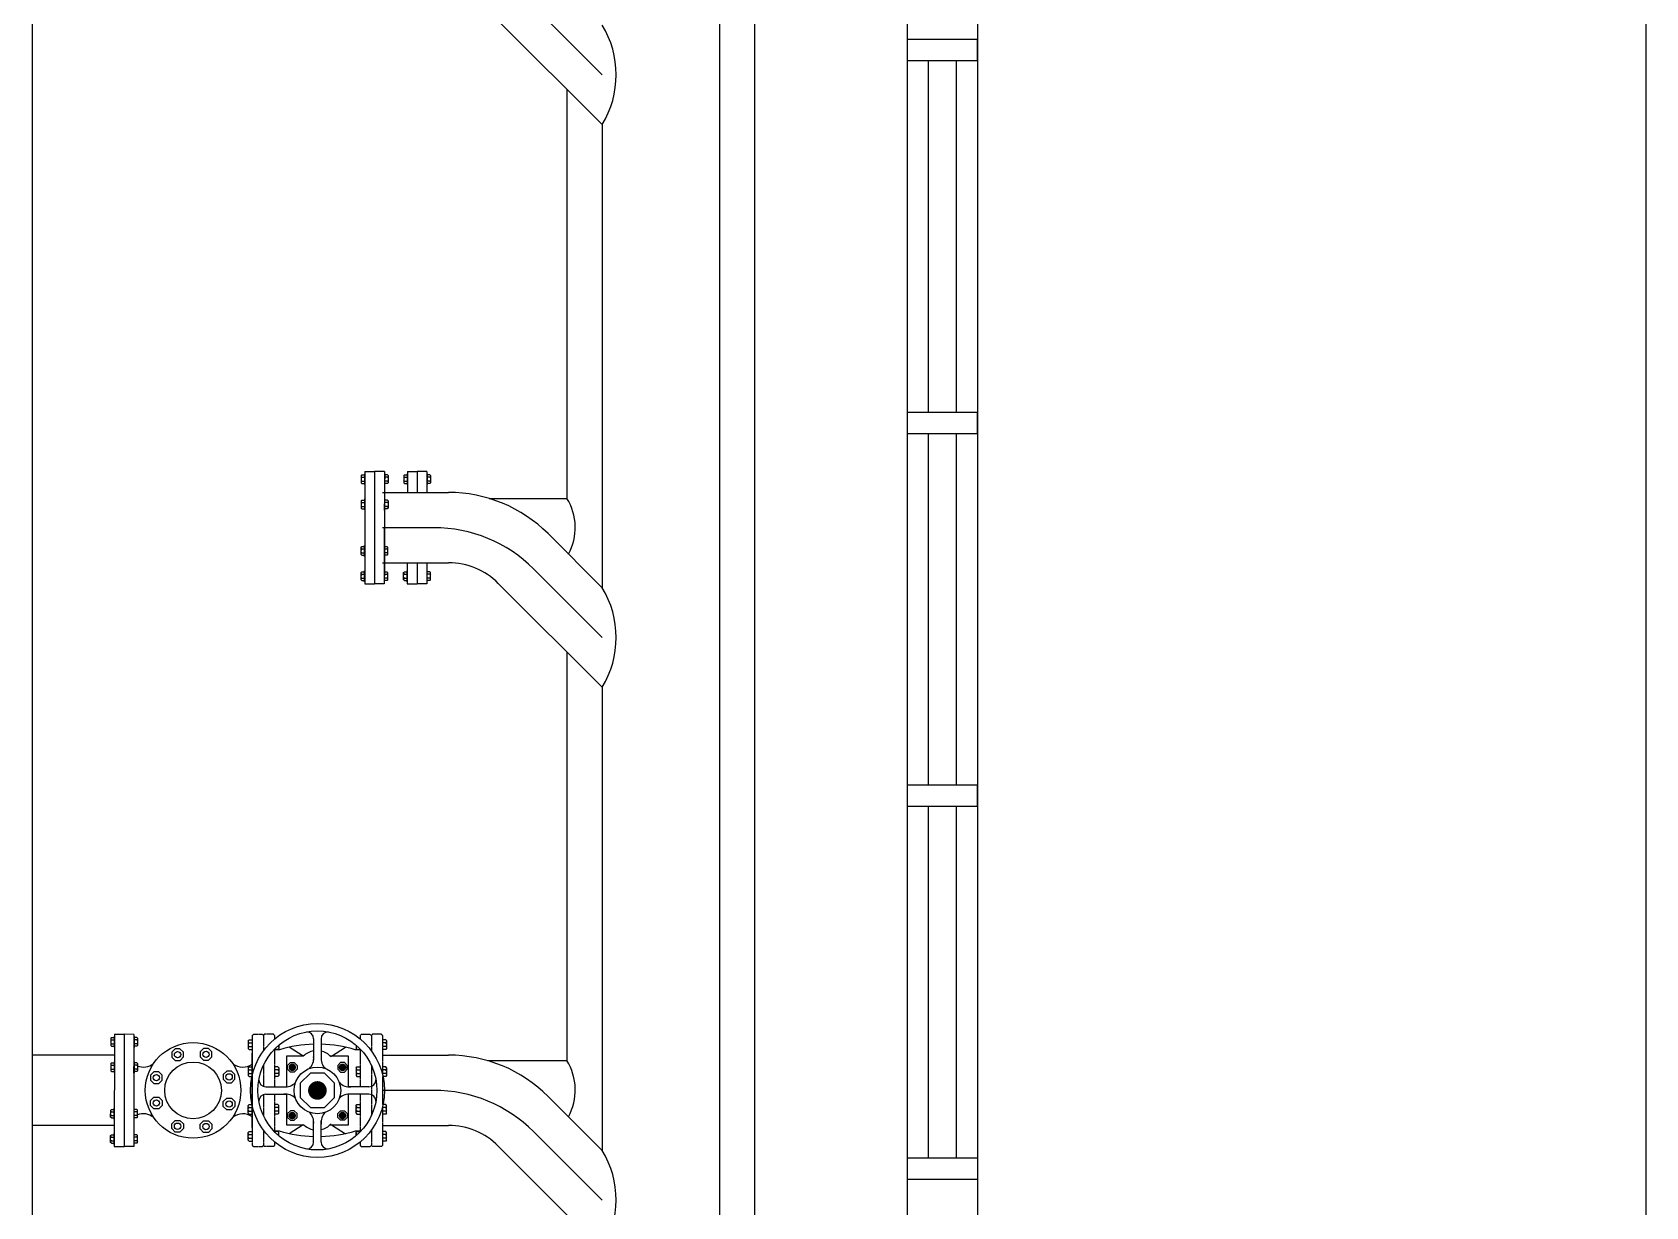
# Model space of a CAD drawing. Header units: inches. Extents: x 68782 to 87500, y -27905 to -16049.
# Drawn here: x 81435 to 84875, y -23829 to -21324 of the extents above; entities that cross this region are included whole.
import ezdxf

# ---------------------------------------------------------------- set-up
doc = ezdxf.new("R2010")
doc.units = ezdxf.units.IN
doc.header["$MEASUREMENT"] = 0
doc.linetypes.add('CENTER', pattern=[2, 1.25, -0.25, 0.25, -0.25])
doc.layers.add('M-X-BKGD', color=8, linetype='Continuous')

msp = doc.modelspace()

# ---------------------------------------------------------------- linework, layer by layer
at = {"layer": 'M-X-BKGD'}
for p, q in [((82975, -18257.8), (82975, -25279.9)), ((84875, -18454.9), (84875, -27904.9)), ((82900, -18500.6), (82900, -25264.9)), ((81435, -18586.9), (81435, -25904.9)), ((83300, -21174.9), (83300, -23934.9)), ((83450, -21174.9), (83450, -23934.9)), ((82503.8, -21268.8), (82650, -21415)), ((82428.6, -21299.7), (82650, -21521.1)), ((83450, -21339.9), (83300, -21339.9)), ((83300, -21339.9), (83300, -21384.9)), ((83450, -21384.9), (83450, -21339.9)), ((83300, -21384.9), (83450, -21384.9)), ((83345, -21384.9), (83345, -22134.9)), ((83405, -21384.9), (83405, -22134.9)), ((82575, -21446.1), (82575, -22318.4)), ((82575, -21446.1), (82575, -22318.4)), ((82650, -21521.1), (82650, -22508.9)), ((82650, -21521.1), (82650, -22508.9)), ((83450, -22134.9), (83300, -22134.9)), ((83300, -22134.9), (83300, -22179.9)), ((83450, -22179.9), (83450, -22134.9)), ((83300, -22179.9), (83450, -22179.9)), ((83345, -22179.9), (83345, -22929.9)), ((83405, -22179.9), (83405, -22929.9)), ((82185.7, -22278), (82185.7, -22483.9)), ((82276.4, -22277.9), (82276.4, -22305.7)), ((82181.7, -22305.7), (82322.5, -22305.7)), ((82408.9, -22318.4), (82575, -22318.4)), ((82185.7, -22343.9), (82185.7, -22330.2)), ((82291.5, -22380.9), (82181.7, -22381)), ((82185.7, -22381), (82181.7, -22381)), ((82534.6, -22393.6), (82650, -22508.9)), ((82185.7, -22418), (82185.7, -22431.7)), ((82181.6, -22455.7), (82322.5, -22455.7)), ((82276.4, -22455.7), (82276.4, -22483.9)), ((82503.8, -22468.8), (82650, -22615)), ((82428.6, -22499.7), (82650, -22721.1)), ((82575, -22646.1), (82575, -23517.4)), ((82575, -22646.1), (82575, -23517.4)), ((82650, -22721.1), (82650, -23708.9)), ((82650, -22721.1), (82650, -23708.9)), ((83450, -22929.9), (83300, -22929.9)), ((83300, -22929.9), (83300, -22974.9)), ((83450, -22974.9), (83450, -22929.9)), ((83300, -22974.9), (83450, -22974.9)), ((83345, -22974.9), (83345, -23724.9)), ((83405, -22974.9), (83405, -23724.9)), ((81651.6, -23478), (81651.6, -23683.9)), ((81904, -23478), (81904, -23683.9)), ((81435, -23505.1), (81610, -23505.1)), ((81904, -23660.3), (81904, -23501.6)), ((82181.7, -23505.7), (82322.5, -23505.7)), ((82405.4, -23517.4), (82575, -23517.4)), ((82575, -23505.7), (82575, -23517.4)), ((82650, -23505.7), (82650, -23655.7)), ((81651.6, -23543.9), (81651.6, -23530.2)), ((82181.7, -23551.1), (82181.7, -23610.8)), ((82291.5, -23580.9), (82181.7, -23581)), ((82185.7, -23581), (82181.7, -23581)), ((82534.6, -23593.6), (82650, -23708.9)), ((81651.6, -23618), (81651.6, -23631.7)), ((81435, -23655.1), (81609.9, -23655.1)), ((82181.6, -23655.7), (82322.5, -23655.7)), ((82428.6, -23699.7), (82650, -23921.1)), ((82503.8, -23668.8), (82650, -23815)), ((83300, -23724.9), (83450, -23724.9)), ((83300, -23724.9), (83300, -23769.9)), ((83450, -23724.9), (83450, -23769.9)), ((83300, -23769.9), (83450, -23769.9))]:
    msp.add_line(p, q, dxfattribs=at)
at = {"layer": 'M-X-BKGD', "linetype": 'Continuous'}
for p, q in [((82137.8, -22268.2), (82136.3, -22269.7)), ((82136.3, -22269.7), (82136.3, -22285)), ((82137.8, -22273.2), (82136.3, -22271.7)), ((82137.8, -22273.2), (82136.3, -22274.7)), ((82137.8, -22281.5), (82136.3, -22280)), ((82137.8, -22281.5), (82136.3, -22283)), ((82136.3, -22285), (82137.8, -22286.5)), ((82137.8, -22268.2), (82143.5, -22268.2)), ((82137.8, -22273.2), (82143.5, -22273.2)), ((82137.8, -22281.5), (82143.5, -22281.5)), ((82137.8, -22286.5), (82143.5, -22286.5)), ((82143.5, -22265.7), (82144.1, -22265.7)), ((82143.5, -22265.7), (82143.5, -22289)), ((82143.5, -22289), (82144.1, -22289)), ((82144.1, -22261.2), (82143.9, -22500.6)), ((82144.1, -22261.2), (82164.9, -22261.2)), ((82164.9, -22261.2), (82164.7, -22500.6)), ((82164.9, -22261.2), (82164.7, -22500.6)), ((82185.8, -22261.3), (82164.9, -22261.2)), ((82185.8, -22261.3), (82185.5, -22500.7)), ((82186.3, -22289.1), (82185.7, -22289.1)), ((82186.4, -22265.7), (82185.8, -22265.7)), ((82186.4, -22265.7), (82186.3, -22289.1)), ((82192, -22281.6), (82186.3, -22281.6)), ((82192, -22286.6), (82186.3, -22286.6)), ((82192, -22268.3), (82186.4, -22268.2)), ((82192, -22273.3), (82186.4, -22273.3)), ((82192, -22268.3), (82193.5, -22269.8)), ((82192, -22273.3), (82193.5, -22271.7)), ((82192, -22273.3), (82193.5, -22274.8)), ((82192, -22281.6), (82193.5, -22280)), ((82192, -22281.6), (82193.5, -22283.1)), ((82193.5, -22285), (82192, -22286.6)), ((82193.5, -22269.8), (82193.5, -22285)), ((82228.6, -22268.2), (82227, -22269.7)), ((82227, -22269.7), (82227, -22285)), ((82228.6, -22273.2), (82227, -22271.7)), ((82228.6, -22273.2), (82227, -22274.7)), ((82228.5, -22281.5), (82227, -22279.9)), ((82228.5, -22281.5), (82227, -22283)), ((82227, -22285), (82228.5, -22286.5)), ((82228.5, -22281.5), (82234.2, -22281.5)), ((82228.5, -22286.5), (82234.2, -22286.5)), ((82228.6, -22268.2), (82234.2, -22268.2)), ((82228.6, -22273.2), (82234.2, -22273.2)), ((82234.2, -22265.7), (82234.8, -22265.7)), ((82234.2, -22265.7), (82234.2, -22289)), ((82234.2, -22289), (82234.8, -22289)), ((82234.8, -22261.2), (82234.8, -22305.7)), ((82234.8, -22261.2), (82255.7, -22261.2)), ((82255.7, -22261.2), (82255.6, -22305.7)), ((82255.7, -22261.2), (82255.6, -22305.7)), ((82276.5, -22261.2), (82255.7, -22261.2)), ((82276.5, -22261.2), (82276.4, -22305.7)), ((82277.1, -22265.7), (82276.5, -22265.7)), ((82277.1, -22289), (82276.5, -22289)), ((82277.1, -22265.7), (82277.1, -22289)), ((82282.7, -22268.2), (82277.1, -22268.2)), ((82282.7, -22273.2), (82277.1, -22273.2)), ((82282.7, -22281.5), (82277.1, -22281.5)), ((82282.7, -22286.5), (82277.1, -22286.5)), ((82282.7, -22268.2), (82284.3, -22269.7)), ((82282.7, -22273.2), (82284.3, -22271.7)), ((82282.7, -22273.2), (82284.3, -22274.8)), ((82282.7, -22281.5), (82284.2, -22280)), ((82282.7, -22281.5), (82284.2, -22283)), ((82284.2, -22285), (82282.7, -22286.5)), ((82284.3, -22269.7), (82284.2, -22285)), ((82136.3, -22323.7), (82136.2, -22339)), ((82137.8, -22322.2), (82136.3, -22323.7)), ((82137.8, -22322.2), (82143.4, -22322.2)), ((82143.4, -22319.7), (82143.4, -22343)), ((82143.4, -22319.7), (82144, -22319.7)), ((82186.3, -22319.7), (82185.7, -22319.7)), ((82186.3, -22319.7), (82186.3, -22343.1)), ((82192, -22322.3), (82186.3, -22322.3)), ((82192, -22322.3), (82193.5, -22323.8)), ((82193.5, -22323.8), (82193.5, -22339)), ((82137.8, -22335.5), (82136.2, -22337)), ((82136.2, -22339), (82137.8, -22340.5)), ((82137.8, -22327.2), (82136.3, -22325.7)), ((82137.8, -22327.2), (82136.3, -22328.7)), ((82137.8, -22335.5), (82136.3, -22334)), ((82137.8, -22327.2), (82143.4, -22327.2)), ((82137.8, -22335.5), (82143.4, -22335.5)), ((82137.8, -22340.5), (82143.4, -22340.5)), ((82143.4, -22343), (82144, -22343)), ((82186.3, -22343.1), (82185.7, -22343.1)), ((82192, -22327.3), (82186.3, -22327.3)), ((82191.9, -22335.6), (82186.3, -22335.6)), ((82191.9, -22340.6), (82186.3, -22340.6)), ((82191.9, -22335.6), (82193.5, -22334)), ((82191.9, -22335.6), (82193.5, -22337.1)), ((82193.5, -22339), (82191.9, -22340.6)), ((82192, -22327.3), (82193.5, -22325.7)), ((82192, -22327.3), (82193.5, -22328.8)), ((82136.2, -22422.8), (82137.7, -22421.3)), ((82136.2, -22438.1), (82136.2, -22422.8)), ((82137.7, -22426.3), (82136.2, -22424.8)), ((82137.7, -22426.3), (82136.2, -22427.8)), ((82137.7, -22421.3), (82143.4, -22421.3)), ((82137.7, -22426.3), (82143.4, -22426.3)), ((82143.3, -22442.1), (82143.4, -22418.8)), ((82143.4, -22418.8), (82144, -22418.8)), ((82186.2, -22418.8), (82185.6, -22418.8)), ((82186.2, -22442.2), (82186.2, -22418.8)), ((82191.9, -22421.4), (82186.2, -22421.4)), ((82191.9, -22426.4), (82186.2, -22426.4)), ((82193.4, -22422.9), (82191.9, -22421.4)), ((82191.9, -22426.4), (82193.4, -22424.8)), ((82191.9, -22426.4), (82193.4, -22427.9)), ((82193.4, -22438.1), (82193.4, -22422.9)), ((82137.7, -22434.6), (82136.2, -22433.1)), ((82137.7, -22434.6), (82136.2, -22436.1)), ((82137.7, -22439.6), (82136.2, -22438.1)), ((82137.7, -22434.6), (82143.3, -22434.6)), ((82137.7, -22439.6), (82143.3, -22439.6)), ((82143.3, -22442.1), (82143.9, -22442.1)), ((82186.2, -22442.2), (82185.6, -22442.2)), ((82191.9, -22434.7), (82186.2, -22434.7)), ((82191.9, -22439.7), (82186.2, -22439.7)), ((82191.9, -22434.7), (82193.4, -22433.1)), ((82191.9, -22434.7), (82193.4, -22436.2)), ((82191.9, -22439.7), (82193.4, -22438.1)), ((82234.6, -22455.7), (82234.6, -22500.6)), ((82255.5, -22455.7), (82255.4, -22500.6)), ((82255.5, -22455.7), (82255.4, -22500.6)), ((82276.3, -22455.7), (82276.3, -22500.6)), ((82136.1, -22476.8), (82137.7, -22475.3)), ((82136.1, -22492.1), (82136.1, -22476.8)), ((82137.6, -22480.3), (82136.1, -22478.8)), ((82137.6, -22480.3), (82136.1, -22481.8)), ((82137.6, -22488.6), (82136.1, -22487.1)), ((82137.6, -22488.6), (82136.1, -22490.1)), ((82137.6, -22493.6), (82136.1, -22492.1)), ((82137.6, -22480.3), (82143.3, -22480.3)), ((82137.6, -22488.6), (82143.3, -22488.6)), ((82137.6, -22493.6), (82143.3, -22493.6)), ((82137.7, -22475.3), (82143.3, -22475.3)), ((82143.3, -22472.8), (82143.9, -22472.8)), ((82143.3, -22496.1), (82143.3, -22472.8)), ((82143.3, -22496.1), (82143.9, -22496.1)), ((82186.2, -22472.8), (82185.6, -22472.8)), ((82186.1, -22496.2), (82185.6, -22496.2)), ((82186.1, -22496.2), (82186.2, -22472.8)), ((82191.8, -22475.4), (82186.2, -22475.4)), ((82191.8, -22480.4), (82186.2, -22480.4)), ((82191.8, -22488.7), (82186.2, -22488.7)), ((82191.8, -22493.7), (82186.2, -22493.7)), ((82193.3, -22476.9), (82191.8, -22475.4)), ((82191.8, -22480.4), (82193.3, -22478.8)), ((82191.8, -22480.4), (82193.3, -22481.9)), ((82191.8, -22488.7), (82193.3, -22487.1)), ((82191.8, -22488.7), (82193.3, -22490.2)), ((82191.8, -22493.7), (82193.3, -22492.1)), ((82193.3, -22492.1), (82193.3, -22476.9)), ((82226.8, -22476.8), (82228.4, -22475.3)), ((82226.8, -22492.1), (82226.8, -22476.8)), ((82228.4, -22480.3), (82226.8, -22478.8)), ((82228.4, -22480.3), (82226.8, -22481.8)), ((82228.4, -22488.6), (82226.8, -22487)), ((82228.4, -22488.6), (82226.8, -22490.1)), ((82228.4, -22493.6), (82226.8, -22492.1)), ((82228.4, -22475.3), (82234, -22475.3)), ((82228.4, -22480.3), (82234, -22480.3)), ((82228.4, -22488.6), (82234, -22488.6)), ((82228.4, -22493.6), (82234, -22493.6)), ((82234, -22472.8), (82234.6, -22472.8)), ((82234, -22496.1), (82234, -22472.8)), ((82234, -22496.1), (82234.6, -22496.1)), ((82276.9, -22472.8), (82276.3, -22472.8)), ((82276.9, -22496.1), (82276.3, -22496.1)), ((82276.9, -22496.1), (82276.9, -22472.8)), ((82282.5, -22475.3), (82276.9, -22475.3)), ((82282.5, -22480.3), (82276.9, -22480.3)), ((82282.5, -22488.6), (82276.9, -22488.6)), ((82282.5, -22493.6), (82276.9, -22493.6)), ((82284.1, -22476.8), (82282.5, -22475.3)), ((82282.5, -22480.3), (82284.1, -22478.8)), ((82282.5, -22480.3), (82284.1, -22481.9)), ((82282.5, -22488.6), (82284.1, -22487.1)), ((82282.5, -22488.6), (82284.1, -22490.2)), ((82282.5, -22493.6), (82284.1, -22492.1)), ((82284.1, -22492.1), (82284.1, -22476.8)), ((82143.9, -22500.6), (82164.7, -22500.6)), ((82185.5, -22500.7), (82164.7, -22500.6)), ((82234.6, -22500.6), (82255.4, -22500.6)), ((82276.3, -22500.6), (82255.4, -22500.6)), ((81603.8, -23468.2), (81602.3, -23469.7)), ((81602.3, -23469.7), (81602.3, -23485)), ((81603.8, -23473.2), (81602.3, -23471.7)), ((81603.8, -23473.2), (81602.3, -23474.7)), ((81603.8, -23481.5), (81602.3, -23480)), ((81603.8, -23481.5), (81602.3, -23483)), ((81602.3, -23485), (81603.8, -23486.5)), ((81603.8, -23468.2), (81609.5, -23468.2)), ((81603.8, -23473.2), (81609.5, -23473.2)), ((81603.8, -23481.5), (81609.5, -23481.5)), ((81603.8, -23486.5), (81609.5, -23486.5)), ((81609.5, -23465.7), (81610.1, -23465.7)), ((81609.5, -23465.7), (81609.5, -23489)), ((81609.5, -23489), (81610.1, -23489)), ((81610.1, -23461.2), (81609.9, -23700.6)), ((81610.1, -23461.2), (81630.9, -23461.2)), ((81630.9, -23461.2), (81630.7, -23700.6)), ((81630.9, -23461.2), (81630.7, -23700.6)), ((81651.7, -23461.3), (81630.9, -23461.2)), ((81651.7, -23461.3), (81651.5, -23700.7)), ((81652.3, -23465.7), (81651.7, -23465.7)), ((81652.3, -23489.1), (81651.7, -23489.1)), ((81652.3, -23465.7), (81652.3, -23489.1)), ((81658, -23468.3), (81652.3, -23468.3)), ((81658, -23473.3), (81652.3, -23473.3)), ((81658, -23481.6), (81652.3, -23481.6)), ((81658, -23486.6), (81652.3, -23486.6)), ((81658, -23468.3), (81659.5, -23469.8)), ((81658, -23473.3), (81659.5, -23471.7)), ((81658, -23473.3), (81659.5, -23474.8)), ((81658, -23481.6), (81659.5, -23480)), ((81658, -23481.6), (81659.5, -23483.1)), ((81659.5, -23485), (81658, -23486.6)), ((81659.5, -23469.8), (81659.5, -23485)), ((81895.3, -23474.7), (81897.2, -23472.8)), ((81895.3, -23477.5), (81897.2, -23479.4)), ((81895.3, -23481.3), (81897.2, -23479.4)), ((81895.3, -23485), (81897.2, -23486.9)), ((81895.3, -23488.8), (81897.2, -23486.9)), ((81895.3, -23491.6), (81897.2, -23493.5)), ((81897.2, -23472.8), (81904, -23472.8)), ((81897.2, -23479.4), (81904, -23479.4)), ((81897.2, -23486.9), (81904, -23486.9)), ((81897.2, -23493.5), (81904, -23493.5)), ((81898.2, -23493.5), (81904, -23493.5)), ((81958.5, -23493.5), (81951.6, -23493.5)), ((81957.5, -23493.5), (81951.6, -23493.5)), ((81958.5, -23486.9), (81957.6, -23486.9)), ((81960.4, -23485), (81958.5, -23486.9)), ((81960.4, -23488.8), (81958.5, -23486.9)), ((81960.4, -23491.6), (81958.5, -23493.5)), ((82012.8, -23507.9), (81982.9, -23488.5)), ((82034.9, -23470.9), (82034.9, -23516.2)), ((82050.8, -23470.9), (82050.8, -23516.2)), ((82072.9, -23507.9), (82102.9, -23488.5)), ((82125.4, -23485), (82127.3, -23486.9)), ((82125.4, -23488.8), (82127.3, -23486.9)), ((82125.4, -23491.6), (82127.3, -23493.5)), ((82127.3, -23486.9), (82128.1, -23486.9)), ((82127.3, -23493.5), (82134.1, -23493.5)), ((82128.2, -23493.5), (82134.1, -23493.5)), ((82188.5, -23472.8), (82181.7, -23472.8)), ((82188.5, -23479.4), (82181.7, -23479.4)), ((82188.5, -23486.9), (82181.7, -23486.9)), ((82187.6, -23493.5), (82181.7, -23493.5)), ((82188.5, -23493.5), (82181.7, -23493.5)), ((82190.4, -23474.7), (82188.5, -23472.8)), ((82190.4, -23477.5), (82188.5, -23479.4)), ((82190.4, -23481.3), (82188.5, -23479.4)), ((82190.4, -23485), (82188.5, -23486.9)), ((82190.4, -23488.8), (82188.5, -23486.9)), ((82190.4, -23491.6), (82188.5, -23493.5)), ((81603.8, -23522.2), (81602.2, -23523.7)), ((81602.2, -23523.7), (81602.2, -23539)), ((81603.8, -23527.2), (81602.2, -23525.7)), ((81603.8, -23527.2), (81602.2, -23528.7)), ((81603.8, -23522.2), (81609.4, -23522.2)), ((81603.8, -23527.2), (81609.4, -23527.2)), ((81609.4, -23519.7), (81609.4, -23543)), ((81609.4, -23519.7), (81610, -23519.7)), ((81652.3, -23519.7), (81651.7, -23519.7)), ((81652.3, -23519.7), (81652.3, -23543.1)), ((81657.9, -23522.3), (81652.3, -23522.3)), ((81657.9, -23527.3), (81652.3, -23527.3)), ((81657.9, -23522.3), (81659.5, -23523.8)), ((81657.9, -23527.3), (81659.5, -23525.7)), ((81657.9, -23527.3), (81659.5, -23528.8)), ((81659.5, -23523.8), (81659.5, -23539)), ((81977.3, -23507.9), (81977.3, -23573.1)), ((82012.8, -23507.9), (81977.3, -23507.9)), ((82109, -23507.9), (82070.8, -23507.9)), ((82109, -23573.2), (82109, -23507.9)), ((81603.8, -23535.5), (81602.2, -23534)), ((81603.8, -23535.5), (81602.2, -23537)), ((81602.2, -23539), (81603.8, -23540.5)), ((81603.8, -23535.5), (81609.4, -23535.5)), ((81603.8, -23540.5), (81609.4, -23540.5)), ((81609.4, -23543), (81610, -23543)), ((81652.3, -23543.1), (81651.7, -23543.1)), ((81657.9, -23535.6), (81652.3, -23535.6)), ((81657.9, -23540.6), (81652.3, -23540.6)), ((81657.9, -23535.6), (81659.5, -23534)), ((81657.9, -23535.6), (81659.5, -23537.1)), ((81659.5, -23539), (81657.9, -23540.6)), ((81895.3, -23532.4), (81897.2, -23530.5)), ((81895.3, -23535.2), (81897.2, -23537.1)), ((81895.3, -23539), (81897.2, -23537.1)), ((81895.3, -23542.7), (81897.2, -23544.6)), ((81895.3, -23546.5), (81897.2, -23544.6)), ((81895.3, -23549.2), (81897.2, -23551.1)), ((81897.2, -23530.5), (81904, -23530.5)), ((81897.2, -23537.1), (81904, -23537.1)), ((81897.2, -23544.6), (81904, -23544.6)), ((81897.2, -23551.1), (81904, -23551.1)), ((81898.2, -23551.1), (81904, -23551.1)), ((81958.5, -23530.5), (81951.6, -23530.5)), ((81958.5, -23537.1), (81951.6, -23537.1)), ((81958.5, -23544.6), (81951.6, -23544.6)), ((81958.5, -23551.1), (81951.6, -23551.1)), ((81957.5, -23551.1), (81951.6, -23551.1)), ((81960.4, -23532.4), (81958.5, -23530.5)), ((81960.4, -23535.2), (81958.5, -23537.1)), ((81960.4, -23539), (81958.5, -23537.1)), ((81960.4, -23542.7), (81958.5, -23544.6)), ((81960.4, -23546.5), (81958.5, -23544.6)), ((81960.4, -23549.2), (81958.5, -23551.1)), ((82125.4, -23532.4), (82127.3, -23530.5)), ((82125.4, -23535.2), (82127.3, -23537.1)), ((82125.4, -23539), (82127.3, -23537.1)), ((82125.4, -23542.7), (82127.3, -23544.6)), ((82125.4, -23546.5), (82127.3, -23544.6)), ((82125.4, -23549.2), (82127.3, -23551.1)), ((82127.3, -23530.5), (82134.1, -23530.5)), ((82127.3, -23537.1), (82134.1, -23537.1)), ((82127.3, -23544.6), (82134.1, -23544.6)), ((82127.3, -23551.1), (82134.1, -23551.1)), ((82128.2, -23551.1), (82134.1, -23551.1)), ((82188.5, -23530.5), (82181.7, -23530.5)), ((82188.5, -23537.1), (82181.7, -23537.1)), ((82188.5, -23544.6), (82181.7, -23544.6)), ((82187.6, -23551.1), (82181.7, -23551.1)), ((82188.5, -23551.1), (82181.7, -23551.1)), ((82190.4, -23532.4), (82188.5, -23530.5)), ((82190.4, -23535.2), (82188.5, -23537.1)), ((82190.4, -23539), (82188.5, -23537.1)), ((82190.4, -23542.7), (82188.5, -23544.6)), ((82190.4, -23546.5), (82188.5, -23544.6)), ((82190.4, -23549.2), (82188.5, -23551.1)), ((81932.8, -23573), (81978.1, -23573)), ((81932.8, -23588.9), (81978.1, -23588.9)), ((81977.3, -23588.8), (81977.3, -23654)), ((82152.9, -23573), (82107.6, -23573)), ((82152.9, -23588.9), (82107.6, -23588.9)), ((82109, -23654), (82109, -23588.8)), ((81602.1, -23638.1), (81602.2, -23622.8)), ((81602.2, -23622.8), (81603.7, -23621.3)), ((81603.7, -23626.3), (81602.2, -23624.8)), ((81603.7, -23626.3), (81602.2, -23627.8)), ((81603.7, -23621.3), (81609.3, -23621.3)), ((81603.7, -23626.3), (81609.3, -23626.3)), ((81609.3, -23618.8), (81609.9, -23618.8)), ((81609.3, -23642.1), (81609.3, -23618.8)), ((81652.2, -23618.8), (81651.6, -23618.8)), ((81652.2, -23642.2), (81652.2, -23618.8)), ((81657.9, -23621.4), (81652.2, -23621.4)), ((81657.8, -23626.4), (81652.2, -23626.4)), ((81657.8, -23626.4), (81659.4, -23624.8)), ((81657.8, -23626.4), (81659.4, -23627.9)), ((81659.4, -23622.9), (81657.9, -23621.4)), ((81659.4, -23638.1), (81659.4, -23622.9)), ((81895.3, -23612.7), (81897.2, -23610.8)), ((81895.3, -23615.5), (81897.2, -23617.4)), ((81895.3, -23619.3), (81897.2, -23617.4)), ((81895.3, -23622.9), (81897.2, -23624.8)), ((81895.3, -23626.8), (81897.2, -23624.8)), ((81895.3, -23629.5), (81897.2, -23631.4)), ((81897.2, -23610.8), (81904, -23610.8)), ((81897.2, -23617.4), (81904, -23617.4)), ((81897.2, -23624.8), (81904, -23624.8)), ((81897.2, -23631.4), (81904, -23631.4)), ((81898.2, -23610.8), (81904, -23610.8)), ((81957.5, -23610.8), (81951.6, -23610.8)), ((81958.5, -23610.8), (81951.6, -23610.8)), ((81958.5, -23617.4), (81951.6, -23617.4)), ((81958.5, -23624.8), (81951.6, -23624.8)), ((81958.5, -23631.4), (81951.6, -23631.4)), ((81960.4, -23612.7), (81958.5, -23610.8)), ((81960.4, -23615.5), (81958.5, -23617.4)), ((81960.4, -23619.3), (81958.5, -23617.4)), ((81960.4, -23622.9), (81958.5, -23624.8)), ((81960.4, -23626.8), (81958.5, -23624.8)), ((81960.4, -23629.5), (81958.5, -23631.4)), ((82125.4, -23612.7), (82127.3, -23610.8)), ((82125.4, -23615.5), (82127.3, -23617.4)), ((82125.4, -23619.3), (82127.3, -23617.4)), ((82125.4, -23622.9), (82127.3, -23624.8)), ((82125.4, -23626.8), (82127.3, -23624.8)), ((82125.4, -23629.5), (82127.3, -23631.4)), ((82127.3, -23610.8), (82134.1, -23610.8)), ((82127.3, -23617.4), (82134.1, -23617.4)), ((82127.3, -23624.8), (82134.1, -23624.8)), ((82127.3, -23631.4), (82134.1, -23631.4)), ((82128.2, -23610.8), (82134.1, -23610.8)), ((82188.5, -23610.8), (82181.7, -23610.8)), ((82187.6, -23610.8), (82181.7, -23610.8)), ((82188.5, -23617.4), (82181.7, -23617.4)), ((82188.5, -23624.8), (82181.7, -23624.8)), ((82188.5, -23631.4), (82181.7, -23631.4)), ((82190.4, -23612.7), (82188.5, -23610.8)), ((82190.4, -23615.5), (82188.5, -23617.4)), ((82190.4, -23619.3), (82188.5, -23617.4)), ((82190.4, -23622.9), (82188.5, -23624.8)), ((82190.4, -23626.8), (82188.5, -23624.8)), ((82190.4, -23629.5), (82188.5, -23631.4)), ((81603.7, -23634.6), (81602.1, -23633.1)), ((81603.7, -23634.6), (81602.1, -23636.1)), ((81603.7, -23639.6), (81602.1, -23638.1)), ((81603.7, -23634.6), (81609.3, -23634.6)), ((81603.7, -23639.6), (81609.3, -23639.6)), ((81609.3, -23642.1), (81609.9, -23642.1)), ((81652.2, -23642.2), (81651.6, -23642.2)), ((81657.8, -23634.7), (81652.2, -23634.7)), ((81657.8, -23639.7), (81652.2, -23639.7)), ((81657.8, -23634.7), (81659.4, -23633.1)), ((81657.8, -23634.7), (81659.4, -23636.2)), ((81657.8, -23639.7), (81659.4, -23638.1)), ((81977.3, -23654), (82013.5, -23654)), ((82012.8, -23654), (81982.9, -23673.4)), ((82034.9, -23691), (82034.9, -23645.7)), ((82050.8, -23691), (82050.8, -23645.7)), ((82070.1, -23654), (82109, -23654)), ((82072.9, -23654), (82102.9, -23673.4)), ((81602.1, -23676.8), (81603.6, -23675.3)), ((81602.1, -23692.1), (81602.1, -23676.8)), ((81603.6, -23680.3), (81602.1, -23678.8)), ((81603.6, -23680.3), (81602.1, -23681.8)), ((81603.6, -23688.6), (81602.1, -23687.1)), ((81603.6, -23688.6), (81602.1, -23690.1)), ((81603.6, -23693.6), (81602.1, -23692.1)), ((81603.6, -23675.3), (81609.3, -23675.3)), ((81603.6, -23680.3), (81609.3, -23680.3)), ((81603.6, -23688.6), (81609.3, -23688.6)), ((81603.6, -23693.6), (81609.3, -23693.6)), ((81609.3, -23672.8), (81609.9, -23672.8)), ((81609.3, -23696.1), (81609.3, -23672.8)), ((81609.3, -23696.1), (81609.9, -23696.1)), ((81609.9, -23700.6), (81630.7, -23700.6)), ((81651.5, -23700.7), (81630.7, -23700.6)), ((81652.1, -23696.2), (81651.5, -23696.2)), ((81652.2, -23672.8), (81651.6, -23672.8)), ((81652.1, -23696.2), (81652.2, -23672.8)), ((81657.8, -23675.4), (81652.1, -23675.4)), ((81657.8, -23680.4), (81652.1, -23680.4)), ((81657.8, -23688.7), (81652.1, -23688.7)), ((81657.8, -23693.7), (81652.1, -23693.7)), ((81659.3, -23676.9), (81657.8, -23675.4)), ((81657.8, -23680.4), (81659.3, -23678.8)), ((81657.8, -23680.4), (81659.3, -23681.9)), ((81657.8, -23688.7), (81659.3, -23687.1)), ((81657.8, -23688.7), (81659.3, -23690.2)), ((81657.8, -23693.7), (81659.3, -23692.1)), ((81659.3, -23692.1), (81659.3, -23676.9)), ((81895.3, -23670.3), (81897.2, -23668.4)), ((81895.3, -23673.1), (81897.2, -23675)), ((81895.3, -23676.9), (81897.2, -23675)), ((81895.3, -23680.6), (81897.2, -23682.5)), ((81895.3, -23684.4), (81897.2, -23682.5)), ((81895.3, -23687.2), (81897.2, -23689.1)), ((81897.2, -23668.4), (81904, -23668.4)), ((81897.2, -23675), (81904, -23675)), ((81897.2, -23682.5), (81904, -23682.5)), ((81897.2, -23689.1), (81904, -23689.1)), ((81898.2, -23668.4), (81904, -23668.4)), ((81957.5, -23668.4), (81951.6, -23668.4)), ((81958.5, -23668.4), (81951.6, -23668.4)), ((81958.5, -23675), (81957.6, -23675)), ((81960.4, -23670.3), (81958.5, -23668.4)), ((81960.4, -23673.1), (81958.5, -23675)), ((81960.4, -23676.9), (81958.5, -23675)), ((82125.4, -23670.3), (82127.3, -23668.4)), ((82125.4, -23673.1), (82127.3, -23675)), ((82125.4, -23676.9), (82127.3, -23675)), ((82127.3, -23668.4), (82134.1, -23668.4)), ((82127.3, -23675), (82128.1, -23675)), ((82128.2, -23668.4), (82134.1, -23668.4)), ((82188.5, -23668.4), (82181.7, -23668.4)), ((82187.6, -23668.4), (82181.7, -23668.4)), ((82188.5, -23675), (82181.7, -23675)), ((82188.5, -23682.5), (82181.7, -23682.5)), ((82188.5, -23689.1), (82181.7, -23689.1)), ((82190.4, -23670.3), (82188.5, -23668.4)), ((82190.4, -23673.1), (82188.5, -23675)), ((82190.4, -23676.9), (82188.5, -23675)), ((82190.4, -23680.6), (82188.5, -23682.5)), ((82190.4, -23684.4), (82188.5, -23682.5)), ((82190.4, -23687.2), (82188.5, -23689.1))]:
    msp.add_line(p, q, dxfattribs=at)
at = {"layer": 'M-X-BKGD', "linetype": 'CENTER'}
for p, q in [((81895.3, -23474.7), (81895.3, -23491.6)), ((81904, -23463.6), (81906.4, -23461.2)), ((81904, -23463.6), (81904, -23698.3)), ((81906.4, -23461.2), (81925.5, -23461.2)), ((81925.5, -23461.2), (81927.8, -23463.6)), ((81930.2, -23461.2), (81927.8, -23463.6)), ((81927.8, -23463.6), (81927.8, -23496.4)), ((81949.3, -23461.2), (81930.2, -23461.2)), ((81951.6, -23463.6), (81949.3, -23461.2)), ((81951.6, -23463.6), (81951.6, -23471.1)), ((81951.6, -23492.7), (81951.6, -23573)), ((81960.4, -23484.5), (81960.4, -23491.6)), ((82125.4, -23484.5), (82125.4, -23491.6)), ((82134.1, -23463.6), (82136.5, -23461.2)), ((82134.1, -23463.6), (82134.1, -23471.1)), ((82134.1, -23492.7), (82134.1, -23573)), ((82136.5, -23461.2), (82155.5, -23461.2)), ((82155.5, -23461.2), (82157.9, -23463.6)), ((82160.3, -23461.2), (82157.9, -23463.6)), ((82157.9, -23463.6), (82157.9, -23496.4)), ((82179.3, -23461.2), (82160.3, -23461.2)), ((82181.7, -23463.6), (82179.3, -23461.2)), ((82181.7, -23463.6), (82181.7, -23547.5)), ((82190.4, -23474.7), (82190.4, -23491.6)), ((81927.8, -23527.3), (81927.8, -23572.2)), ((82157.9, -23527.3), (82157.9, -23634.6)), ((81895.3, -23532.4), (81895.3, -23549.2)), ((81960.4, -23532.4), (81960.4, -23549.2)), ((82125.4, -23532.4), (82125.4, -23549.2)), ((82190.4, -23532.4), (82190.4, -23549.2)), ((81927.8, -23589.7), (81927.8, -23634.6)), ((81951.6, -23588.9), (81951.6, -23669.2)), ((82134.1, -23588.9), (82134.1, -23669.2)), ((81895.3, -23629.5), (81895.3, -23612.7)), ((81960.4, -23629.5), (81960.4, -23612.7)), ((82125.4, -23629.5), (82125.4, -23612.7)), ((82181.7, -23614.4), (82181.7, -23698.3)), ((82190.4, -23629.5), (82190.4, -23612.7)), ((81927.8, -23665.6), (81927.8, -23698.3)), ((82157.9, -23665.6), (82157.9, -23698.3)), ((81895.3, -23687.2), (81895.3, -23670.3)), ((81904, -23698.3), (81906.4, -23700.7)), ((81906.4, -23700.7), (81925.5, -23700.7)), ((81925.5, -23700.7), (81927.8, -23698.3)), ((81930.2, -23700.7), (81927.8, -23698.3)), ((81949.3, -23700.7), (81930.2, -23700.7)), ((81951.6, -23698.3), (81949.3, -23700.7)), ((81951.6, -23690.8), (81951.6, -23698.3)), ((81960.4, -23677.4), (81960.4, -23670.3)), ((82125.4, -23677.4), (82125.4, -23670.3)), ((82134.1, -23690.8), (82134.1, -23698.3)), ((82134.1, -23698.3), (82136.5, -23700.7)), ((82136.5, -23700.7), (82155.5, -23700.7)), ((82155.5, -23700.7), (82157.9, -23698.3)), ((82160.3, -23700.7), (82157.9, -23698.3)), ((82179.3, -23700.7), (82160.3, -23700.7)), ((82181.7, -23698.3), (82179.3, -23700.7)), ((82190.4, -23687.2), (82190.4, -23670.3))]:
    msp.add_line(p, q, dxfattribs=at)
at = {"layer": 'M-X-BKGD'}
for points in [[(81750, -23516.9), (81757.3, -23509.6), (81757.2, -23499.3), (81749.9, -23492), (81739.6, -23492), (81732.3, -23499.4), (81732.3, -23509.7), (81739.7, -23517)], [(81810.6, -23516.3), (81817.9, -23509), (81817.9, -23498.7), (81810.5, -23491.4), (81800.2, -23491.4), (81792.9, -23498.8), (81793, -23509.1), (81800.3, -23516.4)], [(81704.8, -23566.2), (81712.1, -23558.9), (81712.1, -23548.6), (81704.7, -23541.3), (81694.4, -23541.3), (81687.1, -23548.6), (81687.2, -23559), (81694.5, -23566.3)], [(81859.9, -23564.4), (81867.2, -23557.1), (81867.2, -23546.8), (81859.9, -23539.5), (81849.5, -23539.5), (81842.2, -23546.9), (81842.3, -23557.2), (81849.6, -23564.5)], [(81704.8, -23595.3), (81712.1, -23602.7), (81712, -23613), (81704.7, -23620.3), (81694.3, -23620.2), (81687.1, -23612.9), (81687.1, -23602.6), (81694.5, -23595.3)], [(81859.9, -23597.4), (81867.2, -23604.7), (81867.1, -23615.1), (81859.8, -23622.3), (81849.5, -23622.3), (81842.2, -23614.9), (81842.2, -23604.6), (81849.6, -23597.3)], [(81749.9, -23644.7), (81757.1, -23652.1), (81757.1, -23662.4), (81749.8, -23669.7), (81739.4, -23669.6), (81732.2, -23662.3), (81732.2, -23651.9), (81739.5, -23644.7)], [(81810.5, -23645.4), (81817.8, -23652.8), (81817.7, -23663.1), (81810.4, -23670.4), (81800, -23670.3), (81792.8, -23663), (81792.8, -23652.6), (81800.2, -23645.4)]]:
    msp.add_lwpolyline(points, close=True, dxfattribs=at)
for points in [[(82034.9, -23482.3, 0.066146), (81962.1, -23494.1), (81951.6, -23494.1)], [(82134.1, -23494.1), (82123.7, -23494.1, 0.066146), (82050.8, -23482.3)], [(82034.9, -23679.7, -0.066146), (81962.1, -23667.9), (81951.6, -23667.9)], [(82134.1, -23667.9), (82123.7, -23667.9, -0.066146), (82050.8, -23679.7)]]:
    msp.add_lwpolyline(points, format="xyb", dxfattribs=at)
at = {"layer": 'M-X-BKGD', "linetype": 'Continuous'}
for points in [[(81999.5, -23527.5), (81999.5, -23535.8), (81993.6, -23541.7), (81985.3, -23541.7), (81979.4, -23535.8), (81979.4, -23527.5), (81985.3, -23521.7), (81993.6, -23521.7)], [(82086.3, -23527.5), (82086.3, -23535.8), (82092.1, -23541.7), (82100.5, -23541.7), (82106.3, -23535.8), (82106.3, -23527.5), (82100.5, -23521.7), (82092.1, -23521.7)], [(82079.3, -23595.9), (82079.3, -23565.7), (82058, -23544.4), (82027.9, -23544.4), (82006.5, -23565.7), (82006.5, -23595.9), (82027.9, -23617.2), (82058, -23617.2)], [(81999.5, -23638.7), (81999.5, -23630.4), (81993.6, -23624.5), (81985.3, -23624.5), (81979.4, -23630.4), (81979.4, -23638.7), (81985.3, -23644.6), (81993.6, -23644.6)], [(82086.3, -23638.7), (82086.3, -23630.4), (82092.1, -23624.5), (82100.5, -23624.5), (82106.3, -23630.4), (82106.3, -23638.7), (82100.5, -23644.6), (82092.1, -23644.6)]]:
    msp.add_lwpolyline(points, close=True, dxfattribs=at)
for points, const_width in [([(81989.3, -23527.7, -1), (81989.3, -23535.7, -1)], 7.93), ([(82096.4, -23527.7, 1), (82096.4, -23535.7, 1)], 7.93), ([(82042.9, -23590.9, 1), (82042.9, -23571, 1)], 19.8), ([(81989.3, -23638.5, 1), (81989.3, -23630.6, 1)], 7.93), ([(82096.4, -23638.5, -1), (82096.4, -23630.6, -1)], 7.93)]:
    msp.add_lwpolyline(points, format="xyb", close=True, dxfattribs=dict(at, const_width=const_width))
for radius in [142.8, 126.9, 49.7]:
    msp.add_circle((82042.9, -23581), radius, dxfattribs=at)
at = {"layer": 'M-X-BKGD'}
for centre, radius in [((81777.8, -23580.8), 101.9), ((81777.8, -23580.8), 60.5), ((81744.8, -23504.5), 6.77), ((81805.4, -23503.9), 6.77), ((81699.6, -23553.8), 6.77), ((81854.7, -23552), 6.77), ((81699.6, -23607.8), 6.77), ((81854.7, -23609.8), 6.77), ((81744.7, -23657.2), 6.77), ((81805.3, -23657.9), 6.77)]:
    msp.add_circle(centre, radius, dxfattribs=at)
for centre, radius, start, end in [((82476.9, -21415), 203, 328.4982, 31.5018), ((82322.5, -22605.7), 300, 45, 90), ((82473.9, -22380.9), 118.8, 331.6217, 31.7313), ((82291.6, -22680.9), 300, 45, 90.0282), ((82322.5, -22605.7), 150, 45, 90), ((82476.9, -22615), 203, 328.4982, 31.5018), ((81671.8, -23495.7), 35.4, 249.6416, 307.0905), ((81883.9, -23495.7), 35.4, 232.9095, 304.6591), ((82322.5, -23805.7), 300, 45, 90), ((82473.9, -23579.9), 118.8, 331.2587, 31.7313), ((82291.6, -23880.9), 300, 45, 90.0282), ((81671.8, -23666.2), 35.4, 52.9095, 110.5208), ((81883.9, -23666.2), 35.4, 55.3409, 127.0905), ((82322.5, -23805.7), 150, 45, 90), ((82476.9, -23815), 203, 328.4982, 31.5018)]:
    msp.add_arc(centre, radius, start, end, dxfattribs=at)
at = {"layer": 'M-X-BKGD', "linetype": 'Continuous'}
for centre, radius, start, end in [((82020.1, -23470.9), 14.8, 0, 90), ((82065.6, -23470.9), 14.8, 90, 180), ((82041.8, -23537.1), 41.1, 99.612, 134.8247), ((82005.3, -23512.8), 29.8, 314.3292, 6.5757), ((82080.4, -23512.8), 29.8, 173.4243, 225.6708), ((82041.8, -23537.1), 41.1, 42.8927, 77.3361), ((81932.8, -23558.2), 14.8, 180, 270), ((82152.9, -23558.2), 14.8, 270, 0), ((81932.8, -23603.7), 14.8, 90, 180), ((81974.7, -23543.4), 29.8, 263.4243, 315.6708), ((81974.7, -23618.5), 29.8, 44.3292, 96.5757), ((82111, -23543.4), 29.8, 224.3292, 276.5757), ((82111, -23618.5), 29.8, 83.4243, 135.6708), ((82152.9, -23603.7), 14.8, 0, 90), ((82005.3, -23649.1), 29.8, 353.4243, 45.6708), ((82080.4, -23649.1), 29.8, 134.3292, 186.5757), ((82041.8, -23624.2), 41.1, 225.1753, 260.388), ((82041.8, -23624.2), 41.1, 282.6639, 317.1073), ((82020.1, -23691), 14.8, 270, 0), ((82065.6, -23691), 14.8, 180, 270)]:
    msp.add_arc(centre, radius, start, end, dxfattribs=at)

doc.saveas('drawing.dxf')
